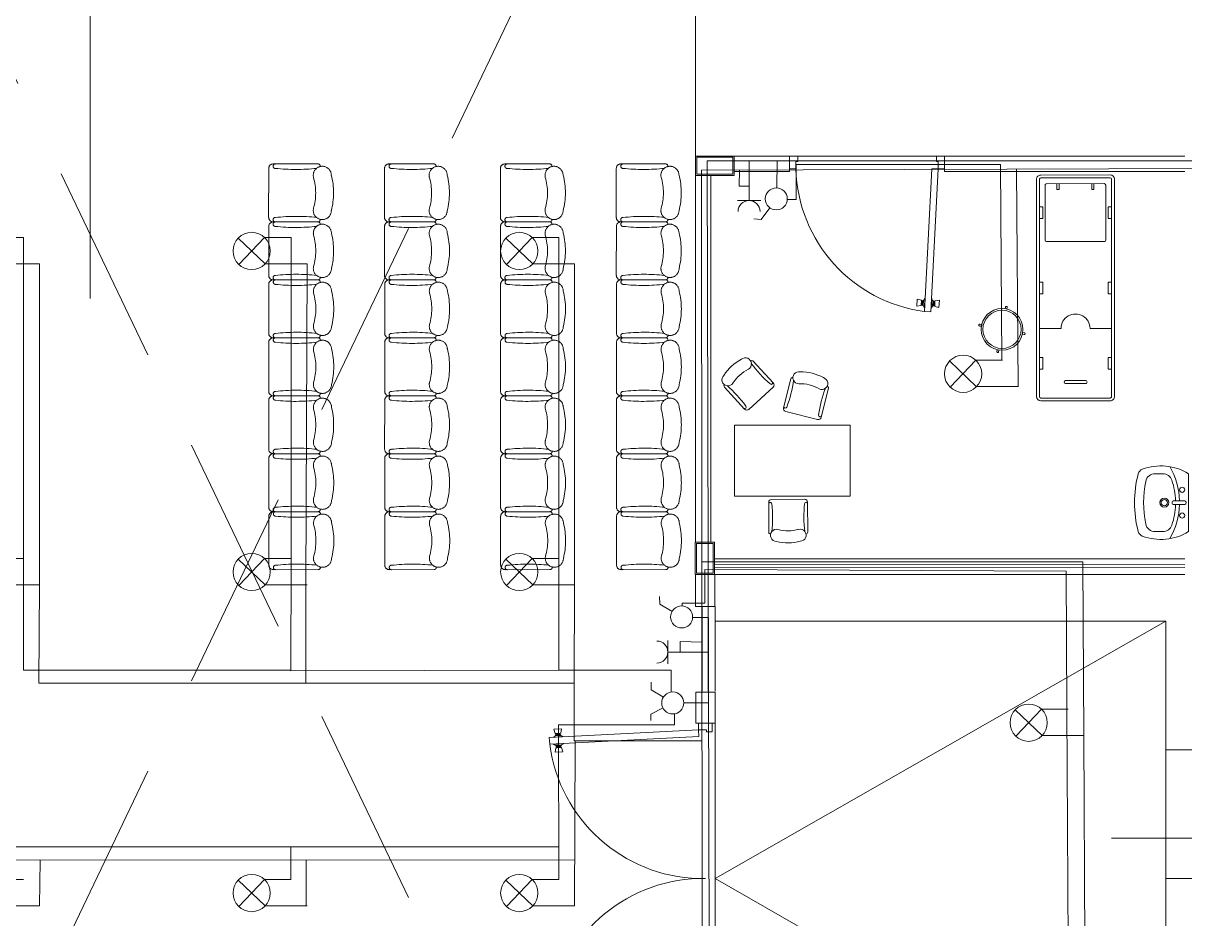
# Model space of a CAD drawing. Header units: millimetres. Extents: x 19.4 to 36.1, y 0 to 11.7.
# Drawn here: x 25.653 to 27.823, y 3.336 to 5.01 of the extents above; entities that cross this region are included whole.
import ezdxf

# ---------------------------------------------------------------- set-up
doc = ezdxf.new("R2010")
doc.units = ezdxf.units.MM
doc.header["$MEASUREMENT"] = 0
for name, pattern in [('CONTINUA', [0]), ('CORTES', [30, 24, -3, 0, -3]), ('HIDDEN2', [0.1875, 0.125, -0.0625]), ('NASCOSTA', [0.375, 0.25, -0.125]), ('STYLE_02', [0.295276, 0.19685, -0.098425])]:
    doc.linetypes.add(name, pattern=pattern)
doc.layers.get('0').update_dxf_attribs({"lineweight": 9})
for name, color, linetype, lineweight in [('Fasa', 1, 'Continuous', 9), ('Fasa MCB to end', 30, 'Continuous', 9), ('Lampu', 7, 'Continuous', 9), ('netral2', 5, 'NASCOSTA', 9), ('Saklar_SK', 7, 'Continuous', 9), ('SEGMENTED 1 150', 253, 'Continuous', 5), ('WALL 1 150', 250, 'Continuous', 13)]:
    doc.layers.add(name, color=color, linetype=linetype, lineweight=lineweight)
doc.layers.add('FURNITURE K 1 150', color=7, linetype='Continuous', lineweight=9, true_color=0xa7aeab)

# ---------------------------------------------------------------- blocks, each defined once
blk = doc.blocks.new('lavadero')
for p, q in [((0, 0.225), (0, -0.225)), ((0.2597, 0.225), (0.2011, 0.225)), ((0.03, 0.015), (0.114, 0.015)), ((0.03, -0.015), (0.114, -0.015)), ((0.2011, -0.225), (0.2597, -0.225))]:
    blk.add_line(p, q)
for centre, radius in [((0.05, 0.1), 0.02), ((0.189, 0), 0.035), ((0.189, 0), 0.025), ((0.189, 0), 0.025), ((0.05, -0.1), 0.02)]:
    blk.add_circle(centre, radius)
for centre, radius, start, end in [((0.2152, -0.1285), 0.4139, 69.5025, 121.33086), ((0.6177, 0), 0.5477, 149.29337, 178.4305), ((0.2011, 0.15), 0.075, 90, 161.47782), ((0.2597, 0.15), 0.075, 11.66582, 90), ((0.3426, 0.2123), 0.05, 14.69728, 69.5025), ((-0.4668, 0), 0.8868, 345.30272, 14.69728), ((0.6488, 0), 0.5472, 161.47782, 178.42915), ((-0.4668, 0), 0.8168, 348.33418, 11.66582), ((0.0362, 0), 0.0163, 112.61986, 247.38014), ((0.114, 0), 0.015, 270, 90), ((0.6177, 0), 0.5477, 181.5695, 210.70663), ((0.6488, 0), 0.5472, 181.57085, 198.52218), ((0.2011, -0.15), 0.075, 198.52218, 270), ((0.2597, -0.15), 0.075, 270, 348.33418), ((0.2152, 0.1285), 0.4139, 238.66914, 290.4975), ((0.3426, -0.2123), 0.05, 290.4975, 345.30272)]:
    blk.add_arc(centre, radius, start, end)
blk = doc.blocks.new('PUERTA1')
at = {"lineweight": 15}
for p, q in [((-1.1414, 0), (-1.2, 0)), ((-0.0635, 0), (0, 0)), ((-0.0635, -0.0425), (-0.0635, 0)), ((-1.1556, -0.1), (-1.1556, -0.0425)), ((-1.1414, -0.0425), (-1.1556, -0.0425)), ((-1.1414, -0.0425), (-1.1414, 0)), ((-0.0635, -0.0425), (-0.0494, -0.0425)), ((-0.0494, -0.1), (-0.0494, -0.0425)), ((-1.1556, -0.1), (-1.205, -0.1)), ((-0.1561, -1.2076), (-0.0989, -0.0991)), ((-0.0494, -0.1), (-0.1076, -1.2102)), ((-0.0494, -0.1), (-0.0989, -0.0991)), ((-0.0494, -0.1), (0, -0.1)), ((-0.2166, -1.167), (-0.2137, -1.1109)), ((-0.1827, -1.162), (-0.2166, -1.167)), ((-0.1804, -1.1194), (-0.2137, -1.1109)), ((-0.1822, -1.153), (-0.1827, -1.162)), ((-0.1809, -1.1284), (-0.1822, -1.153)), ((-0.1766, -1.1533), (-0.1822, -1.153)), ((-0.1809, -1.1284), (-0.1804, -1.1194)), ((-0.1753, -1.1287), (-0.1809, -1.1284)), ((-0.1766, -1.1533), (-0.1768, -1.1567)), ((-0.1711, -1.157), (-0.1768, -1.1567)), ((-0.1753, -1.1287), (-0.1766, -1.1533)), ((-0.1753, -1.1287), (-0.1751, -1.1253)), ((-0.1695, -1.1256), (-0.1751, -1.1253)), ((-0.1711, -1.157), (-0.1714, -1.1615)), ((-0.1658, -1.1618), (-0.1714, -1.1615)), ((-0.1695, -1.1256), (-0.1711, -1.157)), ((-0.1695, -1.1256), (-0.1693, -1.1211)), ((-0.1637, -1.1214), (-0.1693, -1.1211)), ((-0.1637, -1.1214), (-0.1658, -1.1618)), ((-0.1577, -1.1791), (-0.1658, -1.1618)), ((-0.1538, -1.105), (-0.1637, -1.1214)), ((-0.1538, -1.105), (-0.1577, -1.1791)), ((-0.1516, -1.1052), (-0.1538, -1.105)), ((-0.1535, -1.1422), (-0.1535, -1.1422)), ((-0.1535, -1.1422), (-0.1535, -1.1422)), ((-0.1, -1.1079), (-0.1039, -1.1819)), ((-0.1039, -1.1819), (-0.094, -1.1655)), ((-0.1022, -1.1077), (-0.1, -1.1079)), ((-0.1, -1.1079), (-0.0919, -1.1252)), ((-0.0919, -1.1252), (-0.094, -1.1655)), ((-0.094, -1.1655), (-0.0884, -1.1658)), ((-0.0919, -1.1252), (-0.0863, -1.1254)), ((-0.0882, -1.1613), (-0.0884, -1.1658)), ((-0.0865, -1.1299), (-0.0882, -1.1613)), ((-0.0882, -1.1613), (-0.0826, -1.1616)), ((-0.0865, -1.1299), (-0.0863, -1.1254)), ((-0.0865, -1.1299), (-0.0809, -1.1302)), ((-0.0824, -1.1583), (-0.0826, -1.1616)), ((-0.0811, -1.1336), (-0.0824, -1.1583)), ((-0.0824, -1.1583), (-0.0768, -1.1586)), ((-0.0811, -1.1336), (-0.0809, -1.1302)), ((-0.0811, -1.1336), (-0.0755, -1.1339)), ((-0.0768, -1.1586), (-0.0772, -1.1675)), ((-0.0772, -1.1675), (-0.044, -1.176)), ((-0.0755, -1.1339), (-0.0768, -1.1586)), ((-0.0755, -1.1339), (-0.075, -1.1249)), ((-0.075, -1.1249), (-0.041, -1.1199)), ((-0.044, -1.176), (-0.041, -1.1199)), ((-0.1554, -1.1792), (-0.1577, -1.1791)), ((-0.1076, -1.2102), (-0.1561, -1.2076)), ((-0.1061, -1.1818), (-0.1039, -1.1819))]:
    blk.add_line(p, q, dxfattribs=at)
at = {"color": 8, "lineweight": 15}
blk.add_arc((-0.0065, -0.0679), 1.1495, 181.60091, 262.52577, dxfattribs=at)
blk = doc.blocks.new('PUERT')
at = {"lineweight": 15}
for p, q in [((2295.3743, 724.005), (2295.3743, 724.0516)), ((2295.4686, 723.9916), (2295.4686, 724.0516)), ((2295.3743, 724.005), (2294.3268, 723.9501)), ((2294.3293, 723.9043), (2295.3751, 723.9583)), ((2294.3535, 723.9536), (2294.369, 723.9629)), ((2294.4234, 723.9573), (2294.3535, 723.9536)), ((2294.3591, 724.0101), (2294.412, 724.0129)), ((2294.3671, 723.9787), (2294.3591, 724.0101)), ((2294.3755, 723.9791), (2294.3671, 723.9787)), ((2294.3729, 723.9684), (2294.3687, 723.9682)), ((2294.369, 723.9629), (2294.3687, 723.9682)), ((2294.407, 723.9649), (2294.369, 723.9629)), ((2294.3758, 723.9739), (2294.3726, 723.9737)), ((2294.3729, 723.9684), (2294.3726, 723.9737)), ((2294.4025, 723.97), (2294.3729, 723.9684)), ((2294.3988, 723.9804), (2294.3755, 723.9791)), ((2294.3758, 723.9739), (2294.3755, 723.9791)), ((2294.3991, 723.9751), (2294.3758, 723.9739)), ((2294.3988, 723.9804), (2294.4073, 723.9808)), ((2294.3991, 723.9751), (2294.3988, 723.9804)), ((2294.3991, 723.9751), (2294.4023, 723.9752)), ((2294.4025, 723.97), (2294.4023, 723.9752)), ((2294.4025, 723.97), (2294.4068, 723.9702)), ((2294.407, 723.9649), (2294.4068, 723.9702)), ((2294.4234, 723.9573), (2294.407, 723.9649)), ((2294.4073, 723.9808), (2294.412, 724.0129)), ((2294.4235, 723.9551), (2294.4234, 723.9573)), ((2295.3743, 724.005), (2295.4286, 724.005)), ((2295.3743, 724.005), (2295.3751, 723.9583)), ((2295.4286, 723.9916), (2295.4286, 724.005)), ((2295.4286, 723.9916), (2295.4686, 723.9916)), ((2294.3268, 723.9501), (2294.3293, 723.9043)), ((2294.3536, 723.9515), (2294.3535, 723.9536)), ((2294.3561, 723.9049), (2294.3562, 723.9028)), ((2294.426, 723.9065), (2294.3562, 723.9028)), ((2294.3562, 723.9028), (2294.3725, 723.8952)), ((2294.3723, 723.8792), (2294.3676, 723.8472)), ((2294.3807, 723.8797), (2294.3723, 723.8792)), ((2294.4106, 723.8972), (2294.3725, 723.8952)), ((2294.3725, 723.8952), (2294.3728, 723.8899)), ((2294.377, 723.8901), (2294.3728, 723.8899)), ((2294.4066, 723.8917), (2294.377, 723.8901)), ((2294.377, 723.8901), (2294.3773, 723.8848)), ((2294.3805, 723.885), (2294.3773, 723.8848)), ((2294.4037, 723.8862), (2294.3805, 723.885)), ((2294.3805, 723.885), (2294.3807, 723.8797)), ((2294.404, 723.8809), (2294.3807, 723.8797)), ((2294.391, 723.9068), (2294.391, 723.9068)), ((2294.391, 723.9068), (2294.391, 723.9068)), ((2294.4037, 723.8862), (2294.4069, 723.8864)), ((2294.4037, 723.8862), (2294.404, 723.8809)), ((2294.404, 723.8809), (2294.4125, 723.8814)), ((2294.4066, 723.8917), (2294.4109, 723.8919)), ((2294.4066, 723.8917), (2294.4069, 723.8864)), ((2294.426, 723.9065), (2294.4106, 723.8972)), ((2294.4106, 723.8972), (2294.4109, 723.8919)), ((2294.4125, 723.8814), (2294.4205, 723.8499)), ((2294.4259, 723.9086), (2294.426, 723.9065)), ((2294.3676, 723.8472), (2294.4205, 723.8499))]:
    blk.add_line(p, q, dxfattribs=at)
at = {"color": 8, "lineweight": 15}
blk.add_line((2295.3743, 722.9613), (2295.4215, 722.9613), dxfattribs=at)
blk.add_arc((2295.4046, 724.0454), 1.0845, 187.47423, 268.39909, dxfattribs=at)
blk = doc.blocks.new('saklar tunggal')
at = {"color": 30}
for p, q in [((6.9703, 1.4504), (6.9843, 1.4734)), ((6.9843, 1.4734), (6.9985, 1.4734))]:
    blk.add_line(p, q, dxfattribs=at)
blk.add_circle((6.9596, 1.4329), 0.0206, dxfattribs=at)
blk = doc.blocks.new('Saklar seri 2')
at = {"color": 30}
for p, q in [((7.3542, 3.8204), (7.3427, 3.8204)), ((7.3659, 3.7976), (7.3542, 3.8204)), ((7.386, 3.7969), (7.4, 3.8198)), ((7.4, 3.8198), (7.4142, 3.8198))]:
    blk.add_line(p, q, dxfattribs=at)
blk.add_circle((7.3753, 3.7794), 0.0206, dxfattribs=at)
blk = doc.blocks.new('saklar')
at = {"color": 64}
for p, q in [((6.8013, 1.4433), (6.8013, 1.4759)), ((6.7795, 1.4433), (6.8231, 1.4433))]:
    blk.add_line(p, q, dxfattribs=at)
blk.add_arc((6.8013, 1.4228), 0.0206, 0, 180, dxfattribs=at)
blk = doc.blocks.new('lampu')
at = {"color": 250}
for p, q in [((7.1357, 3.4391), (7.1861, 3.391)), ((7.1848, 3.4404), (7.137, 3.3898)), ((7.1609, 3.4151), (7.1609, 3.4151))]:
    blk.add_line(p, q, dxfattribs=at)
at = {"color": 230}
blk.add_circle((7.1609, 3.4151), 0.0348, dxfattribs=at)
blk = doc.blocks.new('*U45')
at = {"layer": 'Fasa', "linetype": 'CONTINUA', "ltscale": 100}
blk.add_line((-0.0106, 0.0253), (0.0393, 0.0253), dxfattribs=at)
at = {"layer": 'netral2', "linetype": 'STYLE_02'}
blk.add_line((-0.0092, -0.024), (0.0691, -0.024), dxfattribs=at)
at = {"layer": 'Lampu', "color": 250}
blk.add_blockref('lampu', (-7.1952, -3.4151), dxfattribs=at)
blk = doc.blocks.new('*U46')
at = {"layer": 'netral2', "color": 0, "linetype": 'ByBlock', "lineweight": -2, "transparency": 16777216}
for p in [(0, 0), (0.82, 0), (1.64, 0)]:
    blk.add_blockref('*U45', p, dxfattribs=at)
blk = doc.blocks.new('*U58')
at = {"layer": 'Fasa', "linetype": 'CONTINUA', "ltscale": 100}
blk.add_line((-0.0106, 0.0253), (0.0393, 0.0253), dxfattribs=at)
at = {"layer": 'netral2', "linetype": 'STYLE_02'}
blk.add_line((-0.0092, -0.024), (0.0691, -0.024), dxfattribs=at)
at = {"layer": 'Lampu', "color": 250}
blk.add_blockref('lampu', (-7.1952, -3.4151), dxfattribs=at)
blk = doc.blocks.new('*U59')
at = {"layer": 'netral2', "color": 0, "linetype": 'ByBlock', "lineweight": -2, "transparency": 16777216}
for p in [(0, 1.2), (0.5, 1.2), (1, 1.2), (1.5, 1.2), (2, 1.2), (0, 0.6), (0.5, 0.6), (1, 0.6), (1.5, 0.6), (2, 0.6), (0, 0), (0.5, 0), (1, 0), (1.5, 0), (2, 0)]:
    blk.add_blockref('*U58', p, dxfattribs=at)

msp = doc.modelspace()

# ---------------------------------------------------------------- linework, layer by layer
at = {"linetype": 'HIDDEN2'}
for centre, radius, start, end in [((26.1195, 4.7385), 0.00833, 89.9844, 179.9844), ((26.1236, 4.7426), 0.00417, 89.9844, 269.9844), ((26.1621, 5.0953), 0.3588, 263.8435, 276.2474), ((26.2114, 4.7256), 0.0169, 1.5541, 192.6648), ((26.2033, 4.7427), 0.00417, 359.9844, 89.9844), ((26.336, 4.7385), 0.00833, 89.9844, 179.9844), ((26.3402, 4.7426), 0.00417, 89.9844, 269.9844), ((26.3786, 5.0953), 0.3588, 263.8435, 276.2474), ((26.4279, 4.7256), 0.0169, 1.5541, 192.6648), ((26.4198, 4.7427), 0.00417, 359.9844, 89.9844), ((26.5525, 4.7385), 0.00833, 89.9844, 179.9844), ((26.5567, 4.7426), 0.00417, 89.9844, 269.9844), ((26.5952, 5.0953), 0.3588, 263.8435, 276.2474), ((26.6444, 4.7256), 0.0169, 1.5541, 192.6648), ((26.6363, 4.7427), 0.00417, 359.9844, 89.9844), ((26.769, 4.7385), 0.00833, 89.9844, 179.9844), ((26.7732, 4.7426), 0.00417, 89.9844, 269.9844), ((26.8117, 5.0953), 0.3588, 263.8435, 276.2474), ((26.8609, 4.7256), 0.0169, 1.5541, 192.6648), ((26.8528, 4.7427), 0.00417, 359.9844, 89.9844), ((26.0949, 4.6927), 0.1041, 343.7242, 16.2446), ((26.097, 4.6927), 0.1354, 345.7344, 14.2345), ((26.3115, 4.6927), 0.1041, 343.7242, 16.2446), ((26.3135, 4.6927), 0.1354, 345.7344, 14.2345), ((26.528, 4.6927), 0.1041, 343.7242, 16.2446), ((26.5301, 4.6927), 0.1354, 345.7344, 14.2345), ((26.7445, 4.6927), 0.1041, 343.7242, 16.2446), ((26.7466, 4.6927), 0.1354, 345.7344, 14.2345), ((26.1195, 4.6468), 0.00833, 179.9844, 269.9844), ((26.1236, 4.6427), 0.00417, 89.9844, 269.9844), ((26.1627, 4.2901), 0.3588, 83.8435, 96.2474), ((26.2114, 4.6598), 0.0169, 167.3041, 358.4148), ((26.336, 4.6468), 0.00833, 179.9844, 269.9844), ((26.3401, 4.6427), 0.00417, 89.9844, 269.9844), ((26.3792, 4.2901), 0.3588, 83.8435, 96.2474), ((26.4279, 4.6598), 0.0169, 167.3041, 358.4148), ((26.5525, 4.6468), 0.00833, 179.9844, 269.9844), ((26.5567, 4.6427), 0.00417, 89.9844, 269.9844), ((26.5957, 4.2901), 0.3588, 83.8435, 96.2474), ((26.6444, 4.6598), 0.0169, 167.3041, 358.4148), ((26.769, 4.6468), 0.00833, 179.9844, 269.9844), ((26.7732, 4.6427), 0.00417, 89.9844, 269.9844), ((26.8122, 4.2901), 0.3588, 83.8435, 96.2474), ((26.8609, 4.6598), 0.0169, 167.3041, 358.4148), ((26.1196, 4.6302), 0.00833, 89.9844, 179.9844), ((26.1237, 4.6343), 0.00417, 89.9844, 269.9844), ((26.1622, 4.9869), 0.3588, 263.8435, 276.2474), ((26.2115, 4.6173), 0.0169, 1.5541, 192.6648), ((26.2032, 4.6427), 0.00417, 269.9844, 359.9844), ((26.2033, 4.6344), 0.00417, 359.9844, 89.9844), ((26.3361, 4.6302), 0.00833, 89.9844, 179.9844), ((26.3402, 4.6343), 0.00417, 89.9844, 269.9844), ((26.3787, 4.9869), 0.3588, 263.8435, 276.2474), ((26.428, 4.6173), 0.0169, 1.5541, 192.6648), ((26.4198, 4.6427), 0.00417, 269.9844, 359.9844), ((26.4199, 4.6344), 0.00417, 359.9844, 89.9844), ((26.5526, 4.6302), 0.00833, 89.9844, 179.9844), ((26.5568, 4.6343), 0.00417, 89.9844, 269.9844), ((26.5952, 4.9869), 0.3588, 263.8435, 276.2474), ((26.6445, 4.6173), 0.0169, 1.5541, 192.6648), ((26.6363, 4.6427), 0.00417, 269.9844, 359.9844), ((26.6364, 4.6344), 0.00417, 359.9844, 89.9844), ((26.7691, 4.6302), 0.00833, 89.9844, 179.9844), ((26.7733, 4.6343), 0.00417, 89.9844, 269.9844), ((26.8118, 4.9869), 0.3588, 263.8435, 276.2474), ((26.861, 4.6173), 0.0169, 1.5541, 192.6648), ((26.8528, 4.6427), 0.00417, 269.9844, 359.9844), ((26.8529, 4.6344), 0.00417, 359.9844, 89.9844), ((26.095, 4.5844), 0.1041, 343.7242, 16.2446), ((26.0971, 4.5844), 0.1354, 345.7344, 14.2345), ((26.3115, 4.5844), 0.1041, 343.7242, 16.2446), ((26.3136, 4.5844), 0.1354, 345.7344, 14.2345), ((26.528, 4.5844), 0.1041, 343.7242, 16.2446), ((26.5301, 4.5844), 0.1354, 345.7344, 14.2345), ((26.7446, 4.5844), 0.1041, 343.7242, 16.2446), ((26.7466, 4.5844), 0.1354, 345.7344, 14.2345), ((26.1195, 4.5385), 0.00833, 179.9844, 269.9844), ((26.1237, 4.5343), 0.00417, 89.9844, 269.9844), ((26.1628, 4.1818), 0.3588, 83.8435, 96.2474), ((26.2115, 4.5515), 0.0169, 167.3041, 358.4148), ((26.336, 4.5385), 0.00833, 179.9844, 269.9844), ((26.3402, 4.5343), 0.00417, 89.9844, 269.9844), ((26.3793, 4.1818), 0.3588, 83.8435, 96.2474), ((26.428, 4.5515), 0.0169, 167.3041, 358.4148), ((26.5526, 4.5385), 0.00833, 179.9844, 269.9844), ((26.5567, 4.5343), 0.00417, 89.9844, 269.9844), ((26.5958, 4.1818), 0.3588, 83.8435, 96.2474), ((26.6445, 4.5515), 0.0169, 167.3041, 358.4148), ((26.7691, 4.5385), 0.00833, 179.9844, 269.9844), ((26.7732, 4.5343), 0.00417, 89.9844, 269.9844), ((26.8123, 4.1818), 0.3588, 83.8435, 96.2474), ((26.861, 4.5515), 0.0169, 167.3041, 358.4148), ((26.1197, 4.5219), 0.00833, 89.9844, 179.9844), ((26.1239, 4.526), 0.00417, 89.9844, 269.9844), ((26.1624, 4.8786), 0.3588, 263.8435, 276.2474), ((26.2117, 4.509), 0.0169, 1.5541, 192.6648), ((26.2033, 4.5344), 0.00417, 269.9844, 359.9844), ((26.2035, 4.5261), 0.00417, 359.9844, 89.9844), ((26.3363, 4.5219), 0.00833, 89.9844, 179.9844), ((26.3404, 4.526), 0.00417, 89.9844, 269.9844), ((26.3789, 4.8786), 0.3588, 263.8435, 276.2474), ((26.4282, 4.509), 0.0169, 1.5541, 192.6648), ((26.4198, 4.5344), 0.00417, 269.9844, 359.9844), ((26.42, 4.5261), 0.00417, 359.9844, 89.9844), ((26.5528, 4.5219), 0.00833, 89.9844, 179.9844), ((26.5569, 4.526), 0.00417, 89.9844, 269.9844), ((26.5954, 4.8786), 0.3588, 263.8435, 276.2474), ((26.6447, 4.509), 0.0169, 1.5541, 192.6648), ((26.6363, 4.5344), 0.00417, 269.9844, 359.9844), ((26.6366, 4.5261), 0.00417, 359.9844, 89.9844), ((26.7693, 4.5219), 0.00833, 89.9844, 179.9844), ((26.7735, 4.526), 0.00417, 89.9844, 269.9844), ((26.8119, 4.8786), 0.3588, 263.8435, 276.2474), ((26.8612, 4.509), 0.0169, 1.5541, 192.6648), ((26.8529, 4.5344), 0.00417, 269.9844, 359.9844), ((26.8531, 4.5261), 0.00417, 359.9844, 89.9844), ((26.0952, 4.4761), 0.1041, 343.7242, 16.2446), ((26.0973, 4.4761), 0.1354, 345.7344, 14.2345), ((26.3117, 4.4761), 0.1041, 343.7242, 16.2446), ((26.3138, 4.4761), 0.1354, 345.7344, 14.2345), ((26.5282, 4.4761), 0.1041, 343.7242, 16.2446), ((26.5303, 4.4761), 0.1354, 345.7344, 14.2345), ((26.7447, 4.4761), 0.1041, 343.7242, 16.2446), ((26.7468, 4.4761), 0.1354, 345.7344, 14.2345), ((26.1197, 4.4302), 0.00833, 179.9844, 269.9844), ((26.1239, 4.426), 0.00417, 89.9844, 269.9844), ((26.1629, 4.0735), 0.3588, 83.8435, 96.2474), ((26.2116, 4.4432), 0.0169, 167.3041, 358.4148), ((26.3362, 4.4302), 0.00833, 179.9844, 269.9844), ((26.3404, 4.426), 0.00417, 89.9844, 269.9844), ((26.3795, 4.0735), 0.3588, 83.8435, 96.2474), ((26.4282, 4.4432), 0.0169, 167.3041, 358.4148), ((26.5527, 4.4302), 0.00833, 179.9844, 269.9844), ((26.5569, 4.426), 0.00417, 89.9844, 269.9844), ((26.596, 4.0735), 0.3588, 83.8435, 96.2474), ((26.6447, 4.4432), 0.0169, 167.3041, 358.4148), ((26.7693, 4.4302), 0.00833, 179.9844, 269.9844), ((26.7734, 4.426), 0.00417, 89.9844, 269.9844), ((26.8125, 4.0735), 0.3588, 83.8435, 96.2474), ((26.8612, 4.4432), 0.0169, 167.3041, 358.4148), ((26.1197, 4.4135), 0.00833, 89.9844, 179.9844), ((26.1239, 4.4177), 0.00417, 89.9844, 269.9844), ((26.1624, 4.7703), 0.3588, 263.8435, 276.2474), ((26.2116, 4.4006), 0.0169, 1.5541, 192.6648), ((26.2035, 4.4261), 0.00417, 269.9844, 359.9844), ((26.2035, 4.4178), 0.00417, 359.9844, 89.9844), ((26.3362, 4.4135), 0.00833, 89.9844, 179.9844), ((26.3404, 4.4177), 0.00417, 89.9844, 269.9844), ((26.3789, 4.7703), 0.3588, 263.8435, 276.2474), ((26.4281, 4.4006), 0.0169, 1.5541, 192.6648), ((26.42, 4.4261), 0.00417, 269.9844, 359.9844), ((26.42, 4.4178), 0.00417, 359.9844, 89.9844), ((26.5527, 4.4135), 0.00833, 89.9844, 179.9844), ((26.5569, 4.4177), 0.00417, 89.9844, 269.9844), ((26.5954, 4.7703), 0.3588, 263.8435, 276.2474), ((26.6447, 4.4006), 0.0169, 1.5541, 192.6648), ((26.6365, 4.4261), 0.00417, 269.9844, 359.9844), ((26.6365, 4.4178), 0.00417, 359.9844, 89.9844), ((26.7693, 4.4135), 0.00833, 89.9844, 179.9844), ((26.7734, 4.4177), 0.00417, 89.9844, 269.9844), ((26.8119, 4.7703), 0.3588, 263.8435, 276.2474), ((26.8612, 4.4006), 0.0169, 1.5541, 192.6648), ((26.853, 4.4261), 0.00417, 269.9844, 359.9844), ((26.853, 4.4178), 0.00417, 359.9844, 89.9844), ((26.0952, 4.3678), 0.1041, 343.7242, 16.2446), ((26.0973, 4.3678), 0.1354, 345.7344, 14.2345), ((26.3117, 4.3678), 0.1041, 343.7242, 16.2446), ((26.3138, 4.3678), 0.1354, 345.7344, 14.2345), ((26.5282, 4.3678), 0.1041, 343.7242, 16.2446), ((26.5303, 4.3678), 0.1354, 345.7344, 14.2345), ((26.7447, 4.3678), 0.1041, 343.7242, 16.2446), ((26.7468, 4.3678), 0.1354, 345.7344, 14.2345), ((26.1197, 4.3219), 0.00833, 179.9844, 269.9844), ((26.1239, 4.3177), 0.00417, 89.9844, 269.9844), ((26.1629, 3.9652), 0.3588, 83.8435, 96.2474), ((26.2116, 4.3349), 0.0169, 167.3041, 358.4148), ((26.3362, 4.3219), 0.00833, 179.9844, 269.9844), ((26.3404, 4.3177), 0.00417, 89.9844, 269.9844), ((26.3794, 3.9652), 0.3588, 83.8435, 96.2474), ((26.4281, 4.3349), 0.0169, 167.3041, 358.4148), ((26.5527, 4.3219), 0.00833, 179.9844, 269.9844), ((26.5569, 4.3177), 0.00417, 89.9844, 269.9844), ((26.5959, 3.9652), 0.3588, 83.8435, 96.2474), ((26.6446, 4.3349), 0.0169, 167.3041, 358.4148), ((26.7692, 4.3219), 0.00833, 179.9844, 269.9844), ((26.7734, 4.3177), 0.00417, 89.9844, 269.9844), ((26.8125, 3.9652), 0.3588, 83.8435, 96.2474), ((26.8612, 4.3349), 0.0169, 167.3041, 358.4148), ((26.1197, 4.3052), 0.00833, 89.9844, 179.9844), ((26.1239, 4.3094), 0.00417, 89.9844, 269.9844), ((26.1623, 4.662), 0.3588, 263.8435, 276.2474), ((26.2116, 4.2923), 0.0169, 1.5541, 192.6648), ((26.2035, 4.3178), 0.00417, 269.9844, 359.9844), ((26.2035, 4.3095), 0.00417, 359.9844, 89.9844), ((26.3362, 4.3052), 0.00833, 89.9844, 179.9844), ((26.3404, 4.3094), 0.00417, 89.9844, 269.9844), ((26.3789, 4.662), 0.3588, 263.8435, 276.2474), ((26.4281, 4.2923), 0.0169, 1.5541, 192.6648), ((26.42, 4.3178), 0.00417, 269.9844, 359.9844), ((26.42, 4.3095), 0.00417, 359.9844, 89.9844), ((26.5527, 4.3052), 0.00833, 89.9844, 179.9844), ((26.5569, 4.3094), 0.00417, 89.9844, 269.9844), ((26.5954, 4.662), 0.3588, 263.8435, 276.2474), ((26.6446, 4.2923), 0.0169, 1.5541, 192.6648), ((26.6365, 4.3178), 0.00417, 269.9844, 359.9844), ((26.6365, 4.3095), 0.00417, 359.9844, 89.9844), ((26.7692, 4.3052), 0.00833, 89.9844, 179.9844), ((26.7734, 4.3094), 0.00417, 89.9844, 269.9844), ((26.8119, 4.662), 0.3588, 263.8435, 276.2474), ((26.8611, 4.2923), 0.0169, 1.5541, 192.6648), ((26.853, 4.3178), 0.00417, 269.9844, 359.9844), ((26.853, 4.3095), 0.00417, 359.9844, 89.9844), ((26.0951, 4.2595), 0.1041, 343.7242, 16.2446), ((26.0972, 4.2595), 0.1354, 345.7344, 14.2345), ((26.3117, 4.2595), 0.1041, 343.7242, 16.2446), ((26.3137, 4.2595), 0.1354, 345.7344, 14.2345), ((26.5282, 4.2595), 0.1041, 343.7242, 16.2446), ((26.5303, 4.2595), 0.1354, 345.7344, 14.2345), ((26.7447, 4.2595), 0.1041, 343.7242, 16.2446), ((26.7468, 4.2595), 0.1354, 345.7344, 14.2345), ((26.1197, 4.2136), 0.00833, 179.9844, 269.9844), ((26.1238, 4.2094), 0.00417, 89.9844, 269.9844), ((26.1629, 3.8569), 0.3588, 83.8435, 96.2474), ((26.2116, 4.2266), 0.0169, 167.3041, 358.4148), ((26.3362, 4.2136), 0.00833, 179.9844, 269.9844), ((26.3403, 4.2094), 0.00417, 89.9844, 269.9844), ((26.3794, 3.8569), 0.3588, 83.8435, 96.2474), ((26.4281, 4.2266), 0.0169, 167.3041, 358.4148), ((26.5527, 4.2136), 0.00833, 179.9844, 269.9844), ((26.5569, 4.2094), 0.00417, 89.9844, 269.9844), ((26.5959, 3.8569), 0.3588, 83.8435, 96.2474), ((26.6446, 4.2266), 0.0169, 167.3041, 358.4148), ((26.7692, 4.2136), 0.00833, 179.9844, 269.9844), ((26.7734, 4.2094), 0.00417, 89.9844, 269.9844), ((26.8124, 3.8569), 0.3588, 83.8435, 96.2474), ((26.8611, 4.2266), 0.0169, 167.3041, 358.4148), ((26.1198, 4.1969), 0.00833, 89.9844, 179.9844), ((26.1239, 4.2011), 0.00417, 89.9844, 269.9844), ((26.1624, 4.5537), 0.3588, 263.8435, 276.2474), ((26.2117, 4.184), 0.0169, 1.5541, 192.6648), ((26.2034, 4.2095), 0.00417, 269.9844, 359.9844), ((26.2035, 4.2011), 0.00417, 359.9844, 89.9844), ((26.3363, 4.1969), 0.00833, 89.9844, 179.9844), ((26.3404, 4.2011), 0.00417, 89.9844, 269.9844), ((26.3789, 4.5537), 0.3588, 263.8435, 276.2474), ((26.4282, 4.184), 0.0169, 1.5541, 192.6648), ((26.42, 4.2095), 0.00417, 269.9844, 359.9844), ((26.4201, 4.2011), 0.00417, 359.9844, 89.9844), ((26.5528, 4.1969), 0.00833, 89.9844, 179.9844), ((26.557, 4.2011), 0.00417, 89.9844, 269.9844), ((26.5954, 4.5537), 0.3588, 263.8435, 276.2474), ((26.6447, 4.184), 0.0169, 1.5541, 192.6648), ((26.6365, 4.2095), 0.00417, 269.9844, 359.9844), ((26.6366, 4.2011), 0.00417, 359.9844, 89.9844), ((26.7693, 4.1969), 0.00833, 89.9844, 179.9844), ((26.7735, 4.2011), 0.00417, 89.9844, 269.9844), ((26.812, 4.5537), 0.3588, 263.8435, 276.2474), ((26.8612, 4.184), 0.0169, 1.5541, 192.6648), ((26.853, 4.2095), 0.00417, 269.9844, 359.9844), ((26.8531, 4.2011), 0.00417, 359.9844, 89.9844), ((26.0952, 4.1512), 0.1041, 343.7242, 16.2446), ((26.0973, 4.1512), 0.1354, 345.7344, 14.2345), ((26.3117, 4.1512), 0.1041, 343.7242, 16.2446), ((26.3138, 4.1512), 0.1354, 345.7344, 14.2345), ((26.5283, 4.1512), 0.1041, 343.7242, 16.2446), ((26.5303, 4.1512), 0.1354, 345.7344, 14.2345), ((26.7448, 4.1512), 0.1041, 343.7242, 16.2446), ((26.7468, 4.1512), 0.1354, 345.7344, 14.2345), ((26.1197, 4.1053), 0.00833, 179.9844, 269.9844), ((26.1239, 4.1011), 0.00417, 89.9844, 269.9844), ((26.163, 3.7485), 0.3588, 83.8435, 96.2474), ((26.2117, 4.1183), 0.0169, 167.3041, 358.4148), ((26.3363, 4.1053), 0.00833, 179.9844, 269.9844), ((26.3404, 4.1011), 0.00417, 89.9844, 269.9844), ((26.3795, 3.7485), 0.3588, 83.8435, 96.2474), ((26.4282, 4.1183), 0.0169, 167.3041, 358.4148), ((26.5528, 4.1053), 0.00833, 179.9844, 269.9844), ((26.5569, 4.1011), 0.00417, 89.9844, 269.9844), ((26.596, 3.7485), 0.3588, 83.8435, 96.2474), ((26.6447, 4.1183), 0.0169, 167.3041, 358.4148), ((26.7693, 4.1053), 0.00833, 179.9844, 269.9844), ((26.7734, 4.1011), 0.00417, 89.9844, 269.9844), ((26.8125, 3.7485), 0.3588, 83.8435, 96.2474), ((26.8612, 4.1183), 0.0169, 167.3041, 358.4148), ((26.1199, 4.0886), 0.00833, 89.9844, 179.9844), ((26.1241, 4.0928), 0.00417, 89.9844, 269.9844), ((26.1626, 4.4454), 0.3588, 263.8435, 276.2474), ((26.2119, 4.0757), 0.0169, 1.5541, 192.6648), ((26.2035, 4.1012), 0.00417, 269.9844, 359.9844), ((26.2037, 4.0928), 0.00417, 359.9844, 89.9844), ((26.3365, 4.0886), 0.00833, 89.9844, 179.9844), ((26.3406, 4.0928), 0.00417, 89.9844, 269.9844), ((26.3791, 4.4454), 0.3588, 263.8435, 276.2474), ((26.4284, 4.0757), 0.0169, 1.5541, 192.6648), ((26.42, 4.1012), 0.00417, 269.9844, 359.9844), ((26.4202, 4.0928), 0.00417, 359.9844, 89.9844), ((26.553, 4.0886), 0.00833, 89.9844, 179.9844), ((26.5571, 4.0928), 0.00417, 89.9844, 269.9844), ((26.5956, 4.4454), 0.3588, 263.8435, 276.2474), ((26.6449, 4.0757), 0.0169, 1.5541, 192.6648), ((26.6365, 4.1012), 0.00417, 269.9844, 359.9844), ((26.6368, 4.0928), 0.00417, 359.9844, 89.9844), ((26.7695, 4.0886), 0.00833, 89.9844, 179.9844), ((26.7737, 4.0928), 0.00417, 89.9844, 269.9844), ((26.8121, 4.4454), 0.3588, 263.8435, 276.2474), ((26.8614, 4.0757), 0.0169, 1.5541, 192.6648), ((26.8531, 4.1012), 0.00417, 269.9844, 359.9844), ((26.8533, 4.0928), 0.00417, 359.9844, 89.9844), ((26.0954, 4.0429), 0.1041, 343.7242, 16.2446), ((26.0975, 4.0429), 0.1354, 345.7344, 14.2345), ((26.3119, 4.0429), 0.1041, 343.7242, 16.2446), ((26.314, 4.0429), 0.1354, 345.7344, 14.2345), ((26.5284, 4.0429), 0.1041, 343.7242, 16.2446), ((26.5305, 4.0429), 0.1354, 345.7344, 14.2345), ((26.745, 4.0429), 0.1041, 343.7242, 16.2446), ((26.747, 4.0429), 0.1354, 345.7344, 14.2345), ((26.1199, 3.997), 0.00833, 179.9844, 269.9844), ((26.1241, 3.9928), 0.00417, 89.9844, 269.9844), ((26.1631, 3.6402), 0.3588, 83.8435, 96.2474), ((26.2118, 4.01), 0.0169, 167.3041, 358.4148), ((26.3364, 3.997), 0.00833, 179.9844, 269.9844), ((26.3406, 3.9928), 0.00417, 89.9844, 269.9844), ((26.3797, 3.6402), 0.3588, 83.8435, 96.2474), ((26.4284, 4.01), 0.0169, 167.3041, 358.4148), ((26.553, 3.997), 0.00833, 179.9844, 269.9844), ((26.5571, 3.9928), 0.00417, 89.9844, 269.9844), ((26.5962, 3.6402), 0.3588, 83.8435, 96.2474), ((26.6449, 4.01), 0.0169, 167.3041, 358.4148), ((26.7695, 3.997), 0.00833, 179.9844, 269.9844), ((26.7736, 3.9928), 0.00417, 89.9844, 269.9844), ((26.8127, 3.6402), 0.3588, 83.8435, 96.2474), ((26.8614, 4.01), 0.0169, 167.3041, 358.4148), ((26.2037, 3.9929), 0.00417, 269.9844, 359.9844), ((26.4202, 3.9929), 0.00417, 269.9844, 359.9844), ((26.6367, 3.9929), 0.00417, 269.9844, 359.9844), ((26.8532, 3.9929), 0.00417, 269.9844, 359.9844)]:
    msp.add_arc(centre, radius, start, end, dxfattribs=at)
at = {"layer": 'Fasa', "linetype": 'CONTINUA', "ltscale": 100}
for p, q in [((27.4782, 4.7456), (27.0967, 4.7456)), ((27.0967, 4.7456), (27.0967, 4.6802)), ((27.4809, 4.3798), (27.4782, 4.7456)), ((27.0967, 4.6802), (27.0802, 4.6802)), ((25.653, 4.6096), (25.653, 4.0096)), ((26.153, 4.6096), (26.153, 4.0096)), ((26.653, 4.6096), (26.653, 4.0096)), ((25.653, 4.0096), (25.653, 3.8006)), ((26.153, 4.0096), (26.1528, 3.7994)), ((26.653, 4.0096), (26.653, 3.8007)), ((27.6012, 3.986), (26.9262, 3.9889)), ((26.9262, 3.9889), (26.9262, 3.926)), ((27.6023, 3.7271), (27.6012, 3.986)), ((26.9262, 3.926), (26.8834, 3.926)), ((26.8834, 3.926), (26.8834, 3.9202)), ((25.653, 3.8006), (26.1528, 3.8006)), ((26.1528, 3.7994), (26.653, 3.8007)), ((26.653, 3.8007), (26.8632, 3.8007)), ((26.8632, 3.8007), (26.8632, 3.76)), ((26.8693, 3.6987), (26.8693, 3.7193)), ((27.5547, 3.7279), (27.6046, 3.7279)), ((27.6054, 3.1437), (27.6023, 3.7271)), ((26.653, 3.4096), (26.6529, 3.6989)), ((26.6529, 3.6989), (26.8693, 3.6987)), ((24.653, 3.4705), (26.6529, 3.471)), ((26.1524, 3.4096), (26.1523, 3.4711))]:
    msp.add_line(p, q, dxfattribs=at)
at = {"layer": 'Fasa MCB to end', "linetype": 'CONTINUA', "ltscale": 100}
for p, q in [((26.9356, 2.8304), (26.9306, 4.7527)), ((26.9306, 4.7527), (29.4887, 4.7525)), ((27.009, 4.7113), (27.009, 4.7527)), ((27.0607, 4.7021), (27.0613, 4.7527)), ((26.9033, 3.8994), (26.933, 3.8991)), ((26.8895, 3.8347), (26.9331, 3.8346)), ((26.8869, 3.7396), (26.933, 3.7396))]:
    msp.add_line(p, q, dxfattribs=at)
at = {"layer": 'FURNITURE K 1 150', "ltscale": 0.016}
for p, q in [((27.5459, 4.3121), (27.5456, 4.718)), ((27.5514, 4.3121), (27.5511, 4.718)), ((27.5538, 4.7261), (27.6831, 4.7262)), ((27.5538, 4.7207), (27.6831, 4.7208)), ((27.5646, 4.7099), (27.6723, 4.71)), ((27.5838, 4.7099), (27.5838, 4.6991)), ((27.5881, 4.7099), (27.5881, 4.6991)), ((27.6488, 4.71), (27.6488, 4.6991)), ((27.6531, 4.71), (27.6531, 4.6992)), ((27.6858, 4.7181), (27.6861, 4.3122)), ((27.6912, 4.7181), (27.6915, 4.3122)), ((27.562, 4.6044), (27.5619, 4.7072)), ((27.5838, 4.6991), (27.5881, 4.6991)), ((27.6488, 4.6991), (27.6531, 4.6992)), ((27.675, 4.7073), (27.6751, 4.6044)), ((27.5511, 4.6666), (27.5576, 4.6666)), ((27.5576, 4.645), (27.5576, 4.6666)), ((27.6794, 4.6667), (27.6794, 4.645)), ((27.6859, 4.6667), (27.6794, 4.6667)), ((27.5511, 4.6449), (27.5576, 4.645)), ((27.6859, 4.645), (27.6794, 4.645)), ((27.5647, 4.6017), (27.6724, 4.6017)), ((27.5512, 4.5259), (27.5577, 4.5259)), ((27.5577, 4.5042), (27.5577, 4.5259)), ((27.686, 4.526), (27.6795, 4.526)), ((27.6795, 4.526), (27.6795, 4.5043)), ((27.5512, 4.5042), (27.5577, 4.5042)), ((27.686, 4.5043), (27.6795, 4.5043)), ((27.487, 4.4762), (27.4876, 4.4794)), ((27.4902, 4.4756), (27.4908, 4.4788)), ((27.4395, 4.444), (27.4427, 4.4434)), ((27.4401, 4.4472), (27.4433, 4.4465)), ((27.5192, 4.4288), (27.5224, 4.4281)), ((27.5198, 4.4319), (27.523, 4.4313)), ((27.5513, 4.4393), (27.5916, 4.4393)), ((27.6457, 4.4393), (27.686, 4.4394)), ((27.4718, 4.3965), (27.4724, 4.3997)), ((27.475, 4.3959), (27.4756, 4.3991)), ((27.5513, 4.3851), (27.5578, 4.3851)), ((27.5578, 4.3851), (27.5578, 4.3635)), ((27.6861, 4.3852), (27.6796, 4.3852)), ((27.6796, 4.3636), (27.6796, 4.3852)), ((27.0121, 4.3791), (27.0121, 4.3791)), ((27.0539, 4.3375), (27.016, 4.3789)), ((27.5513, 4.3635), (27.5578, 4.3635)), ((27.6861, 4.3636), (27.6796, 4.3636)), ((27.0868, 4.3455), (27.0731, 4.2911)), ((27.0902, 4.3476), (27.0902, 4.3476)), ((27.6377, 4.3419), (27.5998, 4.3419)), ((26.9625, 4.3299), (27.0004, 4.2886)), ((26.9627, 4.3339), (26.9627, 4.3339)), ((27.0083, 4.2882), (27.0536, 4.3297)), ((27.1435, 4.2734), (27.1571, 4.3278)), ((27.1551, 4.3312), (27.1551, 4.3312)), ((27.6377, 4.3365), (27.5998, 4.3365)), ((27.6834, 4.3094), (27.5541, 4.3094)), ((27.6834, 4.304), (27.5541, 4.3039)), ((27.0772, 4.2844), (27.1367, 4.2694)), ((26.9812, 4.2585), (27.1978, 4.2585)), ((26.9812, 4.1262), (26.9812, 4.2585)), ((27.1978, 4.2585), (27.1978, 4.1262)), ((27.1978, 4.1262), (26.9812, 4.1262)), ((27.0454, 4.1143), (27.0458, 4.0582)), ((27.1123, 4.1202), (27.051, 4.1199)), ((27.1183, 4.0585), (27.118, 4.1146)), ((27.0486, 4.0554), (27.0486, 4.0554)), ((27.1155, 4.0557), (27.1155, 4.0557))]:
    msp.add_line(p, q, dxfattribs=at)
for radius in [0.039, 0.0357]:
    msp.add_circle((27.4813, 4.4377), radius, dxfattribs=at)
for centre, radius, start, end in [((27.5538, 4.718), 0.00812, 90.042, 180.042), ((27.5538, 4.718), 0.00271, 90.042, 180.042), ((27.5646, 4.7072), 0.00271, 90.042, 180.042), ((27.6723, 4.7073), 0.00271, 0.042, 90.042), ((27.6831, 4.7181), 0.00812, 0.042, 90.042), ((27.6831, 4.7181), 0.00271, 0.042, 90.042), ((27.5647, 4.6044), 0.00271, 180.042, 270.042), ((27.6724, 4.6044), 0.00271, 270.042, 0.042), ((27.4892, 4.4791), 0.00162, 348.0899, 170.2941), ((27.6186, 4.4393), 0.0271, 0.042, 180.042), ((27.4398, 4.4456), 0.00162, 78.0899, 260.2941), ((27.4418, 4.4455), 0.00217, 354.192, 79.192), ((27.5228, 4.4297), 0.00162, 258.0899, 80.2941), ((27.0018, 4.3733), 0.0113, 299.7709, 130.8816), ((27.4734, 4.3962), 0.00162, 168.0899, 350.2941), ((27.0373, 4.3019), 0.0907, 118.2012, 146.7013), ((27.0382, 4.3009), 0.0697, 116.191, 148.7114), ((27.0139, 4.377), 0.00279, 42.4512, 132.4512), ((27.2065, 4.5164), 0.2403, 216.3103, 228.7142), ((26.9693, 4.3436), 0.0113, 134.0209, 325.1316), ((26.8538, 4.3757), 0.2403, 339.7224, 352.1263), ((27.0895, 4.3449), 0.00279, 75.8633, 165.8633), ((27.1019, 4.3473), 0.0113, 77.433, 268.5437), ((27.1046, 4.2677), 0.0907, 61.6133, 90.1134), ((27.1446, 4.3366), 0.0113, 243.1829, 74.2937), ((27.5998, 4.3392), 0.00271, 90.042, 270.042), ((27.6377, 4.3392), 0.00271, 270.042, 90.042), ((26.9646, 4.3318), 0.00279, 132.4512, 222.4512), ((26.809, 4.1521), 0.2403, 36.3103, 48.7142), ((27.05, 4.3377), 0.00279, 222.4512, 42.4512), ((27.0498, 4.3338), 0.00558, 312.4512, 42.4512), ((27.1042, 4.2664), 0.0697, 59.6031, 92.1235), ((27.3767, 4.2446), 0.2403, 159.7224, 172.1263), ((27.1544, 4.3285), 0.00279, 345.8633, 75.8633), ((27.5541, 4.3121), 0.00812, 180.042, 270.042), ((27.5541, 4.3121), 0.00271, 180.042, 270.042), ((27.6834, 4.3122), 0.00812, 270.042, 0.042), ((27.6834, 4.3122), 0.00271, 270.042, 0.042), ((27.0006, 4.2925), 0.00279, 222.4512, 42.4512), ((27.0045, 4.2924), 0.00558, 222.4512, 312.4512), ((27.0785, 4.2898), 0.00558, 165.8633, 255.8633), ((27.0765, 4.2932), 0.00279, 165.8633, 345.8633), ((27.1414, 4.2768), 0.00279, 165.8633, 345.8633), ((27.1381, 4.2748), 0.00558, 255.8633, 345.8633), ((27.051, 4.1143), 0.00558, 90.2717, 180.2717), ((27.0482, 4.1115), 0.00279, 0.2717, 180.2717), ((26.8123, 4.0842), 0.2403, 354.1308, 6.5346), ((27.3514, 4.0872), 0.2403, 174.1308, 186.5346), ((27.1124, 4.1146), 0.00558, 0.2717, 90.2717), ((27.1152, 4.1118), 0.00279, 0.2717, 180.2717), ((27.0485, 4.0582), 0.00279, 180.2717, 270.2717), ((27.06, 4.0528), 0.0113, 77.5913, 268.702), ((27.0817, 4.1309), 0.0697, 254.0115, 286.5319), ((27.104, 4.053), 0.0113, 271.8413, 102.9521), ((27.1155, 4.0585), 0.00279, 270.2717, 0.2717), ((27.0817, 4.1295), 0.0907, 256.0217, 284.5217)]:
    msp.add_arc(centre, radius, start, end, dxfattribs=at)
at = {"layer": 'netral2', "linetype": 'CONTINUA', "ltscale": 100}
for p, q in [((26.9197, 4.7353), (29.4748, 4.7443)), ((26.9215, 2.8836), (26.9197, 4.7353)), ((26.9904, 4.7052), (26.991, 4.7356)), ((27.5115, 4.3308), (27.5082, 4.737)), ((27.0082, 4.7052), (26.9904, 4.7052)), ((25.6828, 4.5604), (25.6828, 3.9604)), ((26.1803, 3.9604), (26.1828, 4.5604)), ((26.6828, 3.9604), (26.6828, 4.5604)), ((27.6321, 4.0034), (26.9203, 4.0033)), ((27.6341, 3.6788), (27.6321, 4.0034)), ((25.6828, 3.9604), (25.6815, 3.7766)), ((26.1803, 3.7766), (26.1803, 3.9604)), ((26.682, 3.7766), (26.6828, 3.9604)), ((26.88, 3.8356), (26.88, 3.8547)), ((26.88, 3.8547), (26.9212, 3.8532)), ((25.6815, 3.7766), (26.1803, 3.7766)), ((26.1803, 3.7766), (26.682, 3.7766)), ((26.682, 3.7766), (26.682, 3.6689)), ((26.682, 3.6689), (26.9202, 3.6689)), ((26.6841, 3.6689), (26.6828, 3.3604)), ((27.6368, 3.0942), (27.6344, 3.6786)), ((24.6828, 3.4455), (26.6828, 3.4461)), ((25.6832, 3.3605), (25.6841, 3.4454)), ((26.1813, 3.3605), (26.1813, 3.4463))]:
    msp.add_line(p, q, dxfattribs=at)
at = {"layer": 'netral2', "linetype": 'STYLE_02'}
msp.add_line((27.5561, 3.6786), (27.6344, 3.6786), dxfattribs=at)
at = {"layer": 'SEGMENTED 1 150', "linetype": 'NASCOSTA', "lineweight": 9, "ltscale": 1.5}
for p, q in [((25.2366, 2.2596), (26.9085, 5.7426)), ((25.2366, 5.7426), (26.9085, 2.2596)), ((26.9085, 4.7616), (26.9085, 5.7426))]:
    msp.add_line(p, q, dxfattribs=at)
at = {"layer": 'WALL 1 150', "linetype": 'CONTINUA', "lineweight": 15}
for p, q in [((26.9085, 4.7255), (26.9085, 4.7616)), ((26.9085, 4.7616), (26.9807, 4.7616)), ((26.9108, 4.7278), (26.9108, 4.7593)), ((26.9108, 4.7593), (26.9784, 4.7593)), ((26.9784, 4.7593), (26.9784, 4.7278)), ((26.9807, 4.7616), (26.9807, 4.7255)), ((26.9807, 4.7255), (26.9085, 4.7255)), ((26.9784, 4.7278), (26.9108, 4.7278)), ((26.9446, 3.9797), (26.9085, 3.9797)), ((26.9085, 3.9797), (26.9085, 3.9196)), ((26.9446, 3.9196), (26.9446, 3.9797)), ((26.9085, 3.9196), (26.9446, 3.9196))]:
    msp.add_line(p, q, dxfattribs=at)
at = {"layer": 'WALL 1 150', "lineweight": 15, "ltscale": 0.5}
for p, q in [((26.9807, 4.7616), (27.0842, 4.7616)), ((27.0842, 4.7327), (27.0842, 4.7616)), ((27.0842, 4.7616), (27.8227, 4.7616)), ((27.3741, 4.7616), (27.3741, 4.7327)), ((26.9807, 4.7327), (27.0842, 4.7327)), ((27.3741, 4.7327), (27.8227, 4.7327)), ((26.9085, 4.0399), (26.9085, 4.7255)), ((26.9374, 4.0399), (26.9374, 4.7255)), ((26.9446, 4.0086), (27.8227, 4.0086)), ((27.8227, 3.9797), (26.9085, 3.9797))]:
    msp.add_line(p, q, dxfattribs=at)
at = {"layer": 'WALL 1 150', "linetype": 'HIDDEN2'}
for p, q in [((26.1112, 4.7385), (26.1111, 4.6468)), ((26.2033, 4.7469), (26.1195, 4.7468)), ((26.2074, 4.7427), (26.2074, 4.7427)), ((26.3277, 4.7385), (26.3276, 4.6468)), ((26.4198, 4.7469), (26.336, 4.7468)), ((26.4239, 4.7427), (26.4239, 4.7427)), ((26.5442, 4.7385), (26.5442, 4.6468)), ((26.6363, 4.7469), (26.5525, 4.7468)), ((26.6405, 4.7427), (26.6405, 4.7427)), ((26.7607, 4.7385), (26.7607, 4.6468)), ((26.8528, 4.7469), (26.769, 4.7468)), ((26.857, 4.7427), (26.857, 4.7427)), ((26.1112, 4.6302), (26.1112, 4.5385)), ((26.1195, 4.6385), (26.2033, 4.6386)), ((26.2074, 4.6427), (26.2074, 4.6427)), ((26.2075, 4.6344), (26.2075, 4.6344)), ((26.3277, 4.6302), (26.3277, 4.5385)), ((26.336, 4.6385), (26.4199, 4.6386)), ((26.4239, 4.6427), (26.4239, 4.6427)), ((26.424, 4.6344), (26.424, 4.6344)), ((26.5443, 4.6302), (26.5442, 4.5385)), ((26.5525, 4.6385), (26.6364, 4.6386)), ((26.6404, 4.6427), (26.6404, 4.6427)), ((26.6405, 4.6344), (26.6405, 4.6344)), ((26.7608, 4.6302), (26.7607, 4.5385)), ((26.769, 4.6385), (26.8529, 4.6386)), ((26.857, 4.6427), (26.857, 4.6427)), ((26.8571, 4.6344), (26.8571, 4.6344)), ((26.1114, 4.5219), (26.1114, 4.4302)), ((26.1195, 4.5302), (26.2035, 4.5302)), ((26.2075, 4.5344), (26.2075, 4.5344)), ((26.2077, 4.5261), (26.2077, 4.5261)), ((26.3279, 4.5219), (26.3279, 4.4302)), ((26.336, 4.5302), (26.42, 4.5302)), ((26.424, 4.5344), (26.424, 4.5344)), ((26.4242, 4.5261), (26.4242, 4.5261)), ((26.5444, 4.5219), (26.5444, 4.4302)), ((26.5526, 4.5302), (26.6366, 4.5302)), ((26.6405, 4.5344), (26.6405, 4.5344)), ((26.6407, 4.5261), (26.6407, 4.5261)), ((26.761, 4.5219), (26.7609, 4.4302)), ((26.7691, 4.5302), (26.8531, 4.5302)), ((26.857, 4.5344), (26.857, 4.5344)), ((26.8572, 4.5261), (26.8572, 4.5261)), ((26.1114, 4.4135), (26.1114, 4.3219)), ((26.1197, 4.4219), (26.2035, 4.4219)), ((26.2077, 4.4261), (26.2077, 4.4261)), ((26.2077, 4.4178), (26.2077, 4.4178)), ((26.3279, 4.4135), (26.3279, 4.3219)), ((26.3362, 4.4219), (26.42, 4.4219)), ((26.4242, 4.4261), (26.4242, 4.4261)), ((26.4242, 4.4178), (26.4242, 4.4178)), ((26.5444, 4.4135), (26.5444, 4.3219)), ((26.6365, 4.4219), (26.5527, 4.4219)), ((26.6407, 4.4261), (26.6407, 4.4261)), ((26.6407, 4.4178), (26.6407, 4.4178)), ((26.7609, 4.4135), (26.7609, 4.3219)), ((26.7693, 4.4219), (26.853, 4.4219)), ((26.8572, 4.4261), (26.8572, 4.4261)), ((26.8572, 4.4178), (26.8572, 4.4178)), ((26.1114, 4.3052), (26.1113, 4.2136)), ((26.1197, 4.3136), (26.2035, 4.3136)), ((26.2076, 4.3178), (26.2076, 4.3178)), ((26.2076, 4.3095), (26.2076, 4.3095)), ((26.3279, 4.3052), (26.3278, 4.2136)), ((26.3362, 4.3136), (26.42, 4.3136)), ((26.4242, 4.3178), (26.4242, 4.3178)), ((26.4242, 4.3095), (26.4242, 4.3095)), ((26.5444, 4.3052), (26.5444, 4.2136)), ((26.6365, 4.3136), (26.5527, 4.3136)), ((26.6407, 4.3178), (26.6407, 4.3178)), ((26.6407, 4.3095), (26.6407, 4.3095)), ((26.7609, 4.3052), (26.7609, 4.2136)), ((26.853, 4.3136), (26.7692, 4.3136)), ((26.8572, 4.3178), (26.8572, 4.3178)), ((26.8572, 4.3095), (26.8572, 4.3095)), ((26.1114, 4.1969), (26.1114, 4.1053)), ((26.1197, 4.2052), (26.2035, 4.2053)), ((26.2076, 4.2095), (26.2076, 4.2095)), ((26.2077, 4.2011), (26.2077, 4.2011)), ((26.3279, 4.1969), (26.3279, 4.1053)), ((26.3362, 4.2052), (26.4201, 4.2053)), ((26.4241, 4.2095), (26.4241, 4.2095)), ((26.4242, 4.2011), (26.4242, 4.2011)), ((26.5445, 4.1969), (26.5444, 4.1053)), ((26.5527, 4.2052), (26.6366, 4.2053)), ((26.6406, 4.2095), (26.6406, 4.2095)), ((26.6407, 4.2011), (26.6407, 4.2011)), ((26.761, 4.1969), (26.761, 4.1053)), ((26.7692, 4.2052), (26.8531, 4.2053)), ((26.8572, 4.2095), (26.8572, 4.2095)), ((26.8573, 4.2011), (26.8573, 4.2011)), ((26.1116, 4.0886), (26.1116, 3.997)), ((26.1197, 4.0969), (26.2037, 4.097)), ((26.2077, 4.1012), (26.2077, 4.1012)), ((26.2079, 4.0928), (26.2079, 4.0928)), ((26.3281, 4.0886), (26.3281, 3.997)), ((26.3363, 4.0969), (26.4202, 4.097)), ((26.4242, 4.1012), (26.4242, 4.1012)), ((26.4244, 4.0928), (26.4244, 4.0928)), ((26.5446, 4.0886), (26.5446, 3.997)), ((26.5528, 4.0969), (26.6368, 4.097)), ((26.6407, 4.1012), (26.6407, 4.1012)), ((26.6409, 4.0928), (26.6409, 4.0928)), ((26.7612, 4.0886), (26.7611, 3.997)), ((26.7693, 4.0969), (26.8533, 4.097)), ((26.8572, 4.1012), (26.8572, 4.1012)), ((26.8574, 4.0928), (26.8574, 4.0928)), ((26.1199, 3.9886), (26.2037, 3.9887)), ((26.2079, 3.9928), (26.2079, 3.9928)), ((26.3364, 3.9886), (26.4202, 3.9887)), ((26.4244, 3.9928), (26.4244, 3.9928)), ((26.5529, 3.9886), (26.6367, 3.9887)), ((26.6409, 3.9928), (26.6409, 3.9928)), ((26.7695, 3.9886), (26.8532, 3.9887)), ((26.8574, 3.9928), (26.8574, 3.9928))]:
    msp.add_line(p, q, dxfattribs=at)
at = {"layer": 'WALL 1 150', "linetype": 'CONTINUA', "lineweight": 15, "ltscale": 0.5}
for p, q in [((26.9081, 3.9798), (26.9081, 4.0399)), ((26.9081, 4.0399), (26.9441, 4.0399)), ((26.9103, 3.982), (26.9103, 4.0376)), ((26.9103, 4.0376), (26.9419, 4.0376)), ((26.9419, 4.0376), (26.9419, 3.982)), ((26.9441, 3.9798), (26.9441, 4.0399)), ((26.9441, 3.9798), (26.9081, 3.9798)), ((26.9446, 3.9797), (26.9085, 3.9797)), ((26.9419, 3.982), (26.9103, 3.982)), ((26.909, 3.7018), (26.909, 3.7595)), ((26.909, 3.7595), (26.9451, 3.7595)), ((26.9451, 3.7595), (26.9451, 3.7018)), ((26.9451, 3.7018), (26.909, 3.7018))]:
    msp.add_line(p, q, dxfattribs=at)
at = {"layer": 'WALL 1 150', "ltscale": 0.5}
for p, q in [((26.9446, 3.998), (27.8227, 3.9978)), ((26.9446, 3.9932), (27.8227, 3.993)), ((27.9194, 3.4869), (27.686, 3.4869))]:
    msp.add_line(p, q, dxfattribs=at)
at = {"layer": 'WALL 1 150', "ltscale": 0.025}
for p, q in [((26.9211, 3.7619), (26.9211, 3.9196)), ((26.932, 3.7619), (26.932, 3.9196)), ((26.9451, 3.7619), (26.9451, 3.9196))]:
    msp.add_line(p, q, dxfattribs=at)
at = {"layer": 'WALL 1 150', "ltscale": 0.8}
for p, q in [((27.7871, 3.8926), (26.9451, 3.8926)), ((27.7871, 3.8926), (26.9451, 3.4114)), ((27.7871, 2.9303), (27.7871, 3.8926)), ((26.9451, 3.7018), (26.9451, 3.1211)), ((27.7871, 3.652), (29.4952, 3.652)), ((26.9451, 3.4114), (27.7871, 2.9303)), ((27.7871, 3.4114), (29.4952, 3.4114))]:
    msp.add_line(p, q, dxfattribs=at)
at = {"layer": 'WALL 1 150', "linetype": 'CORTES', "ltscale": 0.08}
msp.add_lwpolyline([(25.7777, 5.6837), (25.7777, 4.4956)], dxfattribs=at)

# ---------------------------------------------------------------- block references
at = {"lineweight": 15, "xscale": 0.240571977810322, "yscale": 0.240571977810322, "zscale": 0.240571977810322}
msp.add_blockref('PUERTA1', (27.3741, 4.7616), dxfattribs=at)
at = {"rotation": 180}
for name, p, xscale, yscale, zscale in [('lavadero', (27.8299, 4.1139), 0.240571977810322, 0.240571977810322, 0.240571977810322), ('PUERT', (-584.3523, 195.9387), -0.2663037478171044, 0.2663037478171249, 0.2663037478171034)]:
    msp.add_blockref(name, p, dxfattribs=dict(at, xscale=xscale, yscale=yscale, zscale=zscale))
at = {"xscale": 0.2663037478171044, "yscale": 0.2663037478171044, "zscale": 0.2663037478171044}
msp.add_blockref('PUERT', (-584.3523, -189.1159), dxfattribs=at)
at = {"layer": 'Lampu', "color": 250}
msp.add_blockref('lampu', (20.3701, 0.2875), dxfattribs=at)
at = {"layer": 'netral2', "linetype": 'CONTINUA'}
for name, p in [('*U59', (24.6137, 3.3843)), ('*U46', (27.4429, 4.3547))]:
    msp.add_blockref(name, p, dxfattribs=at)
at = {"layer": 'Saklar_SK', "color": 250}
msp.add_blockref('saklar', (20.2075, 3.2351), dxfattribs=at)
for name, p, rotation in [('saklar tunggal', (34.1148, 5.5261), 175.1918437598782), ('saklar tunggal', (28.4142, -3.0383), 90.81292098920954), ('saklar', (25.4136, 10.6359), 270), ('Saklar seri 2', (30.6456, -3.6357), 90)]:
    msp.add_blockref(name, p, dxfattribs=dict(at, rotation=rotation))

doc.saveas('drawing.dxf')
